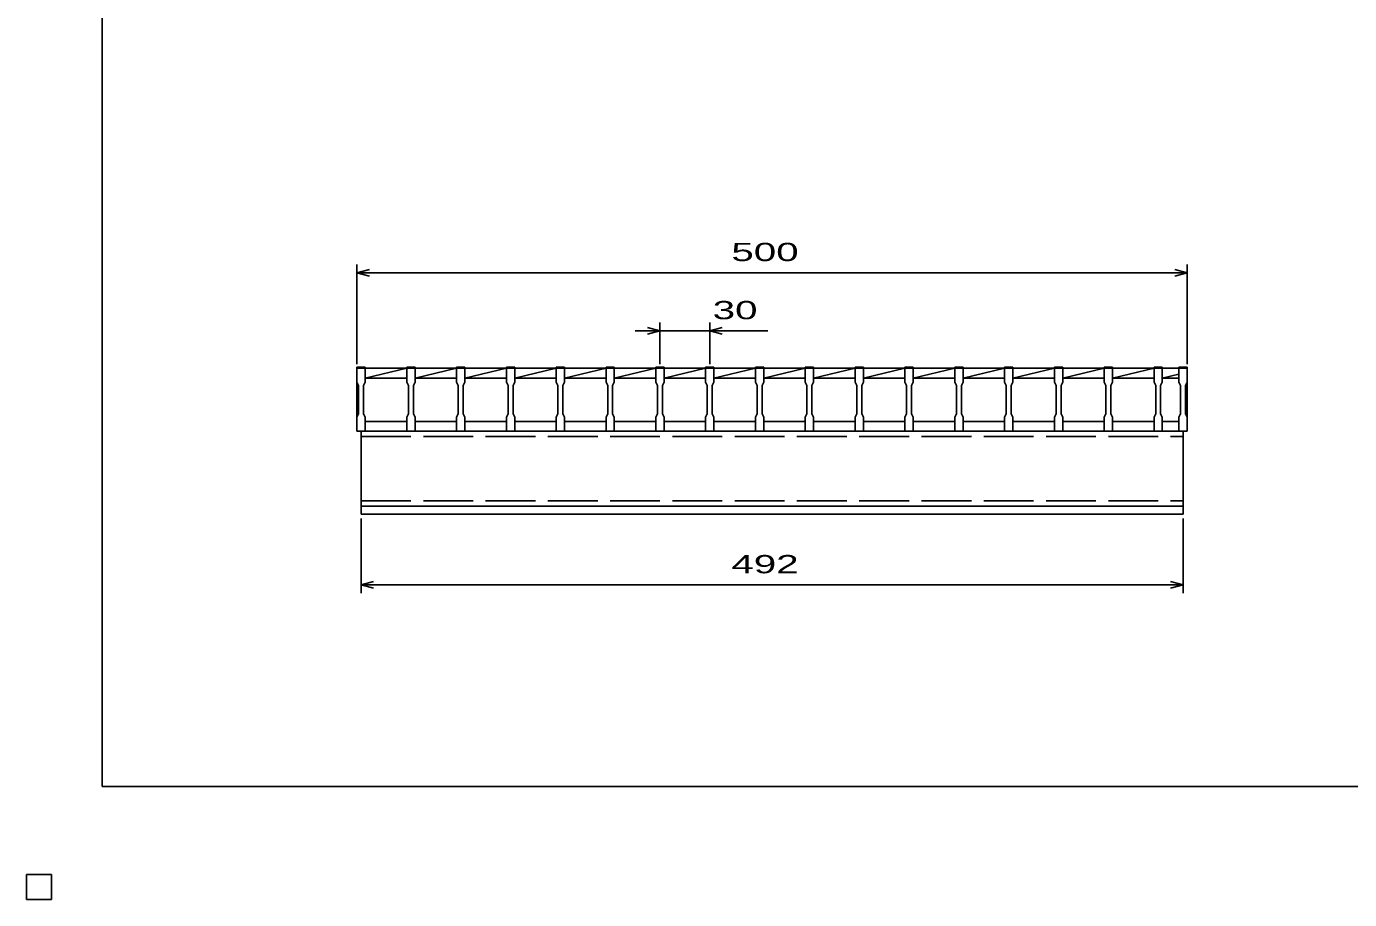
# Model space of a CAD drawing. Units: millimetres, scale not verified. Extents: x -910 to 866, y -641 to 527.
# Drawn here: x -910 to -113, y -641 to -115 of the extents above; entities that cross this region are included whole.
import ezdxf
from ezdxf.enums import TextEntityAlignment as Align

# ---------------------------------------------------------------- set-up
doc = ezdxf.new("R2010")
doc.units = ezdxf.units.MM
doc.header["$LTSCALE"] = 5
doc.linetypes.add('DASHED', pattern=[7.5, 6, -1.5])
for name, color, linetype, lineweight in [('0_2', 150, 'Continuous', 25), ('16', 3, 'Continuous', 25), ('22', 4, 'Continuous', 25), ('24', 2, 'Continuous', 25), ('32', 4, 'Continuous', 25)]:
    doc.layers.add(name, color=color, linetype=linetype, lineweight=lineweight)
doc.styles.add('ベクトル', font='')
doc.styles.get('ベクトル').set_extended_font_data('ベクトル')

msp = doc.modelspace()

# ---------------------------------------------------------------- linework, layer by layer
at = {"layer": '0_2'}
for p, q in [((-864.5, -573.25), (-864.5, 526.75)), ((865.5, -573.25), (-864.5, -573.25)), ((-895, -626.25), (-910, -626.25)), ((-910, -626.25), (-910, -641.25)), ((-895, -626.25), (-910, -626.25)), ((-910, -626.25), (-910, -641.25)), ((-895, -626.25), (-910, -626.25)), ((-910, -626.25), (-910, -641.25)), ((-895, -626.25), (-910, -626.25)), ((-910, -626.25), (-910, -641.25)), ((-895, -626.25), (-910, -626.25)), ((-910, -626.25), (-910, -641.25)), ((-895, -641.25), (-895, -626.25)), ((-895, -641.25), (-895, -626.25)), ((-895, -641.25), (-895, -626.25)), ((-895, -641.25), (-895, -626.25)), ((-895, -641.25), (-895, -626.25)), ((-910, -641.25), (-895, -641.25)), ((-910, -641.25), (-895, -641.25)), ((-910, -641.25), (-895, -641.25)), ((-910, -641.25), (-895, -641.25)), ((-910, -641.25), (-895, -641.25))]:
    msp.add_line(p, q, dxfattribs=at)
at = {"layer": '16'}
for p, q in [((-711, -321.25), (-711, -320.55)), ((-711, -320.55), (-706, -320.55)), ((-711, -321.25), (-711, -329.75)), ((-706, -321.25), (-711, -321.25)), ((-711, -321.25), (-711, -353.25)), ((-706, -320.55), (-706, -321.25)), ((-706, -329.75), (-706, -321.25)), ((-706, -321.25), (-681, -321.25)), ((-706, -327.25), (-681, -321.25)), ((-681, -321.25), (-681, -320.55)), ((-681, -320.55), (-676, -320.55)), ((-681, -321.25), (-681, -329.75)), ((-676, -321.25), (-681, -321.25)), ((-676, -320.55), (-676, -321.25)), ((-676, -329.75), (-676, -321.25)), ((-676, -321.25), (-651, -321.25)), ((-676, -327.25), (-651, -321.25)), ((-651, -321.25), (-651, -320.55)), ((-651, -320.55), (-646, -320.55)), ((-651, -321.25), (-651, -329.75)), ((-646, -321.25), (-651, -321.25)), ((-646, -320.55), (-646, -321.25)), ((-646, -329.75), (-646, -321.25)), ((-646, -321.25), (-621, -321.25)), ((-646, -327.25), (-621, -321.25)), ((-621, -321.25), (-621, -320.55)), ((-621, -320.55), (-616, -320.55)), ((-621, -321.25), (-621, -329.75)), ((-616, -321.25), (-621, -321.25)), ((-616, -320.55), (-616, -321.25)), ((-616, -329.75), (-616, -321.25)), ((-616, -321.25), (-591, -321.25)), ((-616, -327.25), (-591, -321.25)), ((-591, -321.25), (-591, -320.55)), ((-591, -320.55), (-586, -320.55)), ((-591, -321.25), (-591, -329.75)), ((-586, -321.25), (-591, -321.25)), ((-586, -320.55), (-586, -321.25)), ((-586, -329.75), (-586, -321.25)), ((-586, -321.25), (-561, -321.25)), ((-586, -327.25), (-561, -321.25)), ((-561, -321.25), (-561, -320.55)), ((-561, -320.55), (-556, -320.55)), ((-561, -321.25), (-561, -329.75)), ((-556, -321.25), (-561, -321.25)), ((-556, -320.55), (-556, -321.25)), ((-556, -329.75), (-556, -321.25)), ((-556, -321.25), (-531, -321.25)), ((-556, -327.25), (-531, -321.25)), ((-531, -321.25), (-531, -320.55)), ((-531, -320.55), (-526, -320.55)), ((-531, -321.25), (-531, -329.75)), ((-526, -321.25), (-531, -321.25)), ((-526, -320.55), (-526, -321.25)), ((-526, -329.75), (-526, -321.25)), ((-526, -321.25), (-501, -321.25)), ((-526, -327.25), (-501, -321.25)), ((-501, -321.25), (-501, -320.55)), ((-501, -320.55), (-496, -320.55)), ((-501, -321.25), (-501, -329.75)), ((-496, -321.25), (-501, -321.25)), ((-496, -320.55), (-496, -321.25)), ((-496, -329.75), (-496, -321.25)), ((-496, -321.25), (-471, -321.25)), ((-496, -327.25), (-471, -321.25)), ((-471, -321.25), (-471, -320.55)), ((-471, -320.55), (-466, -320.55)), ((-471, -321.25), (-471, -329.75)), ((-466, -321.25), (-471, -321.25)), ((-466, -320.55), (-466, -321.25)), ((-466, -329.75), (-466, -321.25)), ((-466, -321.25), (-441, -321.25)), ((-466, -327.25), (-441, -321.25)), ((-441, -321.25), (-441, -320.55)), ((-441, -320.55), (-436, -320.55)), ((-441, -321.25), (-441, -329.75)), ((-436, -321.25), (-441, -321.25)), ((-436, -320.55), (-436, -321.25)), ((-436, -329.75), (-436, -321.25)), ((-436, -321.25), (-411, -321.25)), ((-436, -327.25), (-411, -321.25)), ((-411, -321.25), (-411, -320.55)), ((-411, -320.55), (-406, -320.55)), ((-411, -321.25), (-411, -329.75)), ((-406, -321.25), (-411, -321.25)), ((-406, -320.55), (-406, -321.25)), ((-406, -329.75), (-406, -321.25)), ((-406, -321.25), (-381, -321.25)), ((-406, -327.25), (-381, -321.25)), ((-381, -321.25), (-381, -320.55)), ((-381, -320.55), (-376, -320.55)), ((-381, -321.25), (-381, -329.75)), ((-376, -321.25), (-381, -321.25)), ((-376, -320.55), (-376, -321.25)), ((-376, -329.75), (-376, -321.25)), ((-376, -321.25), (-351, -321.25)), ((-376, -327.25), (-351, -321.25)), ((-351, -321.25), (-351, -320.55)), ((-351, -320.55), (-346, -320.55)), ((-351, -321.25), (-351, -329.75)), ((-346, -321.25), (-351, -321.25)), ((-346, -320.55), (-346, -321.25)), ((-346, -329.75), (-346, -321.25)), ((-346, -321.25), (-321, -321.25)), ((-346, -327.25), (-321, -321.25)), ((-321, -321.25), (-321, -320.55)), ((-321, -320.55), (-316, -320.55)), ((-321, -321.25), (-321, -329.75)), ((-316, -321.25), (-321, -321.25)), ((-316, -320.55), (-316, -321.25)), ((-316, -329.75), (-316, -321.25)), ((-316, -321.25), (-291, -321.25)), ((-316, -327.25), (-291, -321.25)), ((-291, -321.25), (-291, -320.55)), ((-291, -320.55), (-286, -320.55)), ((-291, -321.25), (-291, -329.75)), ((-286, -321.25), (-291, -321.25)), ((-286, -320.55), (-286, -321.25)), ((-286, -329.75), (-286, -321.25)), ((-286, -321.25), (-261, -321.25)), ((-286, -327.25), (-261, -321.25)), ((-261, -321.25), (-261, -320.55)), ((-261, -320.55), (-256, -320.55)), ((-261, -321.25), (-261, -329.75)), ((-256, -321.25), (-261, -321.25)), ((-256, -320.55), (-256, -321.25)), ((-256, -329.75), (-256, -321.25)), ((-256, -321.25), (-231, -321.25)), ((-256, -327.25), (-231, -321.25)), ((-231, -321.25), (-231, -320.55)), ((-231, -320.55), (-226, -320.55)), ((-231, -321.25), (-231, -329.75)), ((-226, -321.25), (-231, -321.25)), ((-226, -320.55), (-226, -321.25)), ((-226, -329.75), (-226, -321.25)), ((-226, -321.25), (-216, -321.25)), ((-226, -327.25), (-216, -324.85)), ((-216, -321.25), (-216, -320.55)), ((-216, -320.55), (-211, -320.55)), ((-216, -321.25), (-216, -329.75)), ((-211, -321.25), (-216, -321.25)), ((-211, -320.55), (-211, -321.25)), ((-211, -329.75), (-211, -321.25)), ((-211, -353.25), (-211, -321.25)), ((-711, -329.75), (-710, -331.75)), ((-710, -331.75), (-710, -348.75)), ((-707, -331.75), (-706, -329.75)), ((-707, -348.75), (-707, -331.75)), ((-706, -327.25), (-681, -327.25)), ((-681, -329.75), (-680, -331.75)), ((-680, -331.75), (-680, -348.75)), ((-677, -331.75), (-676, -329.75)), ((-677, -348.75), (-677, -331.75)), ((-676, -327.25), (-651, -327.25)), ((-651, -329.75), (-650, -331.75)), ((-650, -331.75), (-650, -348.75)), ((-647, -331.75), (-646, -329.75)), ((-647, -348.75), (-647, -331.75)), ((-646, -327.25), (-621, -327.25)), ((-621, -329.75), (-620, -331.75)), ((-620, -331.75), (-620, -348.75)), ((-617, -331.75), (-616, -329.75)), ((-617, -348.75), (-617, -331.75)), ((-616, -327.25), (-591, -327.25)), ((-591, -329.75), (-590, -331.75)), ((-590, -331.75), (-590, -348.75)), ((-587, -331.75), (-586, -329.75)), ((-587, -348.75), (-587, -331.75)), ((-586, -327.25), (-561, -327.25)), ((-561, -329.75), (-560, -331.75)), ((-560, -331.75), (-560, -348.75)), ((-557, -331.75), (-556, -329.75)), ((-557, -348.75), (-557, -331.75)), ((-556, -327.25), (-531, -327.25)), ((-531, -329.75), (-530, -331.75)), ((-530, -331.75), (-530, -348.75)), ((-527, -331.75), (-526, -329.75)), ((-527, -348.75), (-527, -331.75)), ((-526, -327.25), (-501, -327.25)), ((-501, -329.75), (-500, -331.75)), ((-500, -331.75), (-500, -348.75)), ((-497, -331.75), (-496, -329.75)), ((-497, -348.75), (-497, -331.75)), ((-496, -327.25), (-471, -327.25)), ((-471, -329.75), (-470, -331.75)), ((-470, -331.75), (-470, -348.75)), ((-467, -331.75), (-466, -329.75)), ((-467, -348.75), (-467, -331.75)), ((-466, -327.25), (-441, -327.25)), ((-441, -329.75), (-440, -331.75)), ((-440, -331.75), (-440, -348.75)), ((-437, -331.75), (-436, -329.75)), ((-437, -348.75), (-437, -331.75)), ((-436, -327.25), (-411, -327.25)), ((-411, -329.75), (-410, -331.75)), ((-410, -331.75), (-410, -348.75)), ((-407, -331.75), (-406, -329.75)), ((-407, -348.75), (-407, -331.75)), ((-406, -327.25), (-381, -327.25)), ((-381, -329.75), (-380, -331.75)), ((-380, -331.75), (-380, -348.75)), ((-377, -331.75), (-376, -329.75)), ((-377, -348.75), (-377, -331.75)), ((-376, -327.25), (-351, -327.25)), ((-351, -329.75), (-350, -331.75)), ((-350, -331.75), (-350, -348.75)), ((-347, -331.75), (-346, -329.75)), ((-347, -348.75), (-347, -331.75)), ((-346, -327.25), (-321, -327.25)), ((-321, -329.75), (-320, -331.75)), ((-320, -331.75), (-320, -348.75)), ((-317, -331.75), (-316, -329.75)), ((-317, -348.75), (-317, -331.75)), ((-316, -327.25), (-291, -327.25)), ((-291, -329.75), (-290, -331.75)), ((-290, -331.75), (-290, -348.75)), ((-287, -331.75), (-286, -329.75)), ((-287, -348.75), (-287, -331.75)), ((-286, -327.25), (-261, -327.25)), ((-261, -329.75), (-260, -331.75)), ((-260, -331.75), (-260, -348.75)), ((-257, -331.75), (-256, -329.75)), ((-257, -348.75), (-257, -331.75)), ((-256, -327.25), (-231, -327.25)), ((-231, -329.75), (-230, -331.75)), ((-230, -331.75), (-230, -348.75)), ((-227, -331.75), (-226, -329.75)), ((-227, -348.75), (-227, -331.75)), ((-226, -327.25), (-216, -327.25)), ((-216, -329.75), (-215, -331.75)), ((-215, -331.75), (-215, -348.75)), ((-212, -331.75), (-211, -329.75)), ((-212, -348.75), (-212, -331.75)), ((-710, -348.75), (-711, -350.75)), ((-706, -350.75), (-707, -348.75)), ((-680, -348.75), (-681, -350.75)), ((-676, -350.75), (-677, -348.75)), ((-650, -348.75), (-651, -350.75)), ((-646, -350.75), (-647, -348.75)), ((-620, -348.75), (-621, -350.75)), ((-616, -350.75), (-617, -348.75)), ((-590, -348.75), (-591, -350.75)), ((-586, -350.75), (-587, -348.75)), ((-560, -348.75), (-561, -350.75)), ((-556, -350.75), (-557, -348.75)), ((-530, -348.75), (-531, -350.75)), ((-526, -350.75), (-527, -348.75)), ((-500, -348.75), (-501, -350.75)), ((-496, -350.75), (-497, -348.75)), ((-470, -348.75), (-471, -350.75)), ((-466, -350.75), (-467, -348.75)), ((-440, -348.75), (-441, -350.75)), ((-436, -350.75), (-437, -348.75)), ((-410, -348.75), (-411, -350.75)), ((-406, -350.75), (-407, -348.75)), ((-380, -348.75), (-381, -350.75)), ((-376, -350.75), (-377, -348.75)), ((-350, -348.75), (-351, -350.75)), ((-346, -350.75), (-347, -348.75)), ((-320, -348.75), (-321, -350.75)), ((-316, -350.75), (-317, -348.75)), ((-290, -348.75), (-291, -350.75)), ((-286, -350.75), (-287, -348.75)), ((-260, -348.75), (-261, -350.75)), ((-256, -350.75), (-257, -348.75)), ((-230, -348.75), (-231, -350.75)), ((-226, -350.75), (-227, -348.75)), ((-215, -348.75), (-216, -350.75)), ((-211, -350.75), (-212, -348.75)), ((-711, -350.75), (-711, -359.25)), ((-706, -359.25), (-706, -350.75)), ((-706, -353.25), (-681, -353.25)), ((-681, -350.75), (-681, -359.25)), ((-676, -359.25), (-676, -350.75)), ((-676, -353.25), (-651, -353.25)), ((-651, -350.75), (-651, -359.25)), ((-646, -359.25), (-646, -350.75)), ((-646, -353.25), (-621, -353.25)), ((-621, -350.75), (-621, -359.25)), ((-616, -359.25), (-616, -350.75)), ((-616, -353.25), (-591, -353.25)), ((-591, -350.75), (-591, -359.25)), ((-586, -359.25), (-586, -350.75)), ((-586, -353.25), (-561, -353.25)), ((-561, -350.75), (-561, -359.25)), ((-556, -359.25), (-556, -350.75)), ((-556, -353.25), (-531, -353.25)), ((-531, -350.75), (-531, -359.25)), ((-526, -359.25), (-526, -350.75)), ((-526, -353.25), (-501, -353.25)), ((-501, -350.75), (-501, -359.25)), ((-496, -359.25), (-496, -350.75)), ((-496, -353.25), (-471, -353.25)), ((-471, -350.75), (-471, -359.25)), ((-466, -359.25), (-466, -350.75)), ((-466, -353.25), (-441, -353.25)), ((-441, -350.75), (-441, -359.25)), ((-436, -359.25), (-436, -350.75)), ((-436, -353.25), (-411, -353.25)), ((-411, -350.75), (-411, -359.25)), ((-406, -359.25), (-406, -350.75)), ((-406, -353.25), (-381, -353.25)), ((-381, -350.75), (-381, -359.25)), ((-376, -359.25), (-376, -350.75)), ((-376, -353.25), (-351, -353.25)), ((-351, -350.75), (-351, -359.25)), ((-346, -359.25), (-346, -350.75)), ((-346, -353.25), (-321, -353.25)), ((-321, -350.75), (-321, -359.25)), ((-316, -359.25), (-316, -350.75)), ((-316, -353.25), (-291, -353.25)), ((-291, -350.75), (-291, -359.25)), ((-286, -359.25), (-286, -350.75)), ((-286, -353.25), (-261, -353.25)), ((-261, -350.75), (-261, -359.25)), ((-256, -359.25), (-256, -350.75)), ((-256, -353.25), (-231, -353.25)), ((-231, -350.75), (-231, -359.25)), ((-226, -359.25), (-226, -350.75)), ((-226, -353.25), (-216, -353.25)), ((-216, -350.75), (-216, -359.25)), ((-211, -359.25), (-211, -350.75)), ((-711, -359.25), (-706, -359.25)), ((-708.5, -359.25), (-213.5, -359.25)), ((-708.5, -404.25), (-708.5, -359.25)), ((-681, -359.25), (-676, -359.25)), ((-651, -359.25), (-646, -359.25)), ((-621, -359.25), (-616, -359.25)), ((-591, -359.25), (-586, -359.25)), ((-561, -359.25), (-556, -359.25)), ((-531, -359.25), (-526, -359.25)), ((-501, -359.25), (-496, -359.25)), ((-471, -359.25), (-466, -359.25)), ((-441, -359.25), (-436, -359.25)), ((-411, -359.25), (-406, -359.25)), ((-381, -359.25), (-376, -359.25)), ((-351, -359.25), (-346, -359.25)), ((-321, -359.25), (-316, -359.25)), ((-291, -359.25), (-286, -359.25)), ((-261, -359.25), (-256, -359.25)), ((-231, -359.25), (-218.5, -359.25)), ((-216, -359.25), (-211, -359.25)), ((-213.5, -404.25), (-213.5, -359.25)), ((-708.5, -404.25), (-213.5, -404.25)), ((-708.5, -409.25), (-708.5, -404.25)), ((-708.5, -404.25), (-213.5, -404.25)), ((-213.5, -409.25), (-213.5, -404.25)), ((-708.5, -409.25), (-213.5, -409.25)), ((-895, -626.25), (-910, -626.25)), ((-910, -626.25), (-910, -641.25)), ((-895, -626.25), (-910, -626.25)), ((-910, -626.25), (-910, -641.25)), ((-895, -626.25), (-910, -626.25)), ((-910, -626.25), (-910, -641.25)), ((-895, -626.25), (-910, -626.25)), ((-910, -626.25), (-910, -641.25)), ((-895, -626.25), (-910, -626.25)), ((-910, -626.25), (-910, -641.25)), ((-895, -641.25), (-895, -626.25)), ((-895, -641.25), (-895, -626.25)), ((-895, -641.25), (-895, -626.25)), ((-895, -641.25), (-895, -626.25)), ((-895, -641.25), (-895, -626.25)), ((-910, -641.25), (-895, -641.25)), ((-910, -641.25), (-895, -641.25)), ((-910, -641.25), (-895, -641.25)), ((-910, -641.25), (-895, -641.25)), ((-910, -641.25), (-895, -641.25))]:
    msp.add_line(p, q, dxfattribs=at)
at = {"layer": '16', "linetype": 'DASHED'}
for p, q in [((-708.5, -362.45), (-213.5, -362.45)), ((-708.5, -401.05), (-213.5, -401.05))]:
    msp.add_line(p, q, dxfattribs=at)
at = {"layer": '22'}
for p, q in [((-711, -318.75), (-711, -258.75)), ((-711, -263.75), (-703.5, -261.75)), ((-211, -263.75), (-218.5, -261.75)), ((-211, -318.75), (-211, -258.75)), ((-703.5, -265.75), (-711, -263.75)), ((-711, -263.75), (-211, -263.75)), ((-218.5, -265.75), (-211, -263.75)), ((-528.5, -318.75), (-528.5, -293.75)), ((-498.5, -293.75), (-498.5, -318.75)), ((-528.5, -298.75), (-543.5, -298.75)), ((-528.5, -298.75), (-536, -296.75)), ((-536, -300.75), (-528.5, -298.75)), ((-528.5, -298.75), (-498.5, -298.75)), ((-498.5, -298.75), (-491, -296.75)), ((-491, -300.75), (-498.5, -298.75)), ((-498.5, -298.75), (-463.5, -298.75)), ((-708.5, -456.75), (-708.5, -411.75)), ((-213.5, -456.75), (-213.5, -411.75)), ((-708.5, -451.75), (-701, -449.75)), ((-701, -453.75), (-708.5, -451.75)), ((-708.5, -451.75), (-213.5, -451.75)), ((-213.5, -451.75), (-221, -449.75)), ((-221, -453.75), (-213.5, -451.75))]:
    msp.add_line(p, q, dxfattribs=at)
at = {"layer": '22', "color": 2}
for p, q in [((-895, -626.25), (-910, -626.25)), ((-910, -626.25), (-910, -641.25)), ((-895, -626.25), (-910, -626.25)), ((-910, -626.25), (-910, -641.25)), ((-895, -626.25), (-910, -626.25)), ((-910, -626.25), (-910, -641.25)), ((-895, -641.25), (-895, -626.25)), ((-895, -641.25), (-895, -626.25)), ((-895, -641.25), (-895, -626.25)), ((-910, -641.25), (-895, -641.25)), ((-910, -641.25), (-895, -641.25)), ((-910, -641.25), (-895, -641.25))]:
    msp.add_line(p, q, dxfattribs=at)
at = {"layer": '24', "color": 4}
for p, q in [((-895, -626.25), (-910, -626.25)), ((-910, -626.25), (-910, -641.25)), ((-895, -626.25), (-910, -626.25)), ((-910, -626.25), (-910, -641.25)), ((-895, -626.25), (-910, -626.25)), ((-910, -626.25), (-910, -641.25)), ((-895, -641.25), (-895, -626.25)), ((-895, -641.25), (-895, -626.25)), ((-895, -641.25), (-895, -626.25)), ((-910, -641.25), (-895, -641.25)), ((-910, -641.25), (-895, -641.25)), ((-910, -641.25), (-895, -641.25))]:
    msp.add_line(p, q, dxfattribs=at)
at = {"layer": '32'}
for p, q in [((-895, -626.25), (-910, -626.25)), ((-910, -626.25), (-910, -641.25)), ((-895, -626.25), (-910, -626.25)), ((-910, -626.25), (-910, -641.25)), ((-895, -626.25), (-910, -626.25)), ((-910, -626.25), (-910, -641.25)), ((-895, -626.25), (-910, -626.25)), ((-910, -626.25), (-910, -641.25)), ((-895, -626.25), (-910, -626.25)), ((-910, -626.25), (-910, -641.25)), ((-895, -641.25), (-895, -626.25)), ((-895, -641.25), (-895, -626.25)), ((-895, -641.25), (-895, -626.25)), ((-895, -641.25), (-895, -626.25)), ((-895, -641.25), (-895, -626.25)), ((-910, -641.25), (-895, -641.25)), ((-910, -641.25), (-895, -641.25)), ((-910, -641.25), (-895, -641.25)), ((-910, -641.25), (-895, -641.25)), ((-910, -641.25), (-895, -641.25))]:
    msp.add_line(p, q, dxfattribs=at)

# ---------------------------------------------------------------- texts
at = {"layer": '22', "color": 2, "style": 'ベクトル', "width": 1.65}
for s, p in [(' 500 ', (-492.25, -251.25)), (' 30 ', (-503.5, -286.25)), (' 492 ', (-492.25, -439.25))]:
    msp.add_text(s, height=11, dxfattribs=at).set_placement(p, align=Align.MIDDLE_LEFT)

doc.saveas('drawing.dxf')
